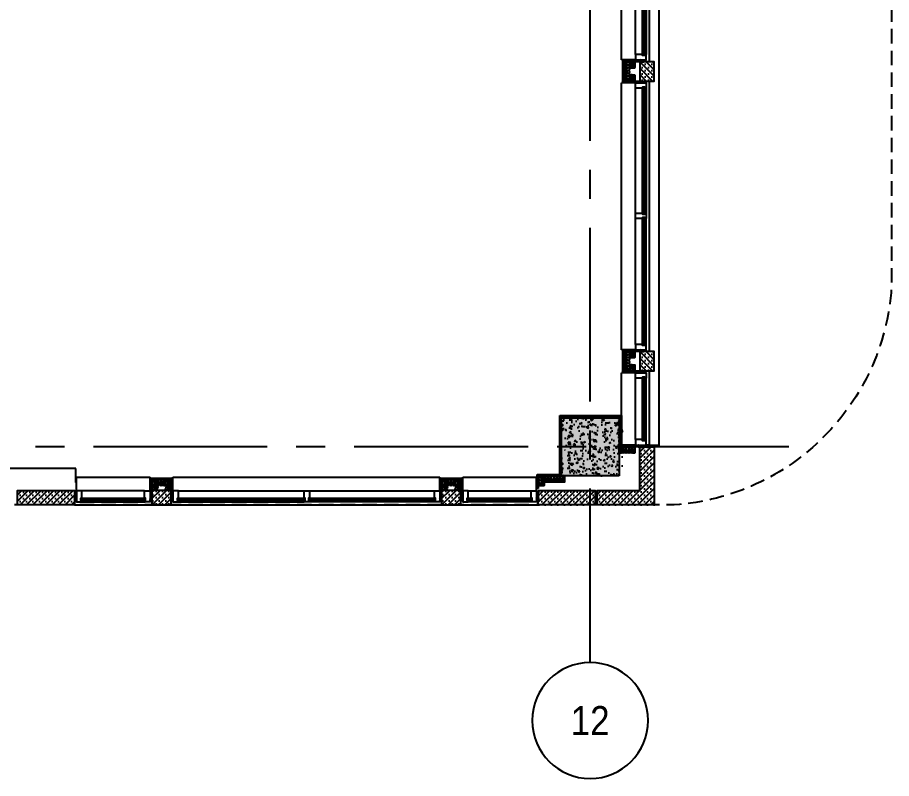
# Model space of a CAD drawing. Header units: inches. Extents: x 492 to 3438, y 475 to 1734.
# Drawn here: x 3076 to 3437.9, y 475.5 to 790.5 of the extents above; entities that cross this region are included whole.
import ezdxf
from ezdxf.enums import TextEntityAlignment as Align

# ---------------------------------------------------------------- set-up
doc = ezdxf.new("R2010")
doc.units = ezdxf.units.IN
doc.header["$LTSCALE"] = 96
doc.header["$MEASUREMENT"] = 0
doc.linetypes.add('CENTER2', pattern=[1.125, 0.75, -0.125, 0.125, -0.125])
doc.linetypes.add('HIDDEN4', pattern=[0.09375, 0.0625, -0.03125])
for name, color, linetype in [('A-Cols-Bldg', 235, 'Continuous'), ('A-Glaz-Exst', 53, 'Continuous'), ('A-GRID-IDEN', 1, 'Continuous'), ('A-GRID-LINE', 13, 'CENTER2'), ('A-Wall-Bldg', 235, 'Continuous'), ('A-Wall-Bldg-Belw', 235, 'HIDDEN4'), ('DDET-07', 7, 'Continuous'), ('DET-02', 5, 'Continuous'), ('DET-07', 7, 'Continuous'), ('DET-09', 33, 'Continuous'), ('DET-HATCH', 44, 'Continuous')]:
    doc.layers.add(name, color=color, linetype=linetype)
doc.styles.add('x-p_col_grid-6h$0$TITLE', font='', dxfattribs={"width": 0.9})
doc.styles.get('x-p_col_grid-6h$0$TITLE').set_extended_font_data('AvantGarde Bk BT')

# ---------------------------------------------------------------- blocks, each defined once
blk = doc.blocks.new('furring-hat-channel-.5 x 2.5')
at = {"layer": 'DET-07', "flags": 128}
blk.add_lwpolyline([(-2, 0, 0.267949), (-1.95, 0.03), (-1.73, 0.41, -0.267949), (-1.68, 0.44), (-0.82, 0.44, -0.267949), (-0.77, 0.41), (-0.55, 0.03, 0.267949), (-0.5, 0), (0, 0), (0, 0.06), (-0.46, 0.06, -0.267949), (-0.52, 0.09), (-0.73, 0.47, 0.267949), (-0.79, 0.5), (-1.71, 0.5, 0.267949), (-1.77, 0.47), (-1.98, 0.09, -0.267949), (-2.04, 0.06), (-2.5, 0.06), (-2.5, 0)], format="xyb", close=True, dxfattribs=at)
blk = doc.blocks.new('MTL_STD_2_1-2')
for p, q in [((0, 0.05), (0, 0.95)), ((0.05, 1), (0.31, 1)), ((2.45, 0), (0.05, 0)), ((0.31, 0.94), (0.06, 0.94)), ((0.06, 0.94), (0.06, 0.06)), ((0.06, 0.06), (2.44, 0.06)), ((0.31, 1), (0.31, 0.94)), ((2.19, 0.94), (2.19, 1)), ((2.19, 1), (2.45, 1)), ((2.44, 0.94), (2.19, 0.94)), ((2.44, 0.06), (2.44, 0.94)), ((2.5, 0.95), (2.5, 0.05))]:
    blk.add_line(p, q)
for centre, start, end in [((0.05, 0.95), 90, 180), ((0.05, 0.05), 180, 270), ((2.45, 0.95), 0, 90), ((2.45, 0.05), 270, 0)]:
    blk.add_arc(centre, 0.0469, start, end)
blk = doc.blocks.new('sealant-backer-rod-plan')
at = {"layer": 'DET-02'}
blk.add_arc((0, -1.5), 0.312, 23.4278, 156.5724, dxfattribs=at)
at = {"layer": 'DET-09'}
blk.add_circle((0, -0.5), 0.5, dxfattribs=at)
for radius, start, end in [(0.5, 14.3885, 165.6117), (0.438, 16.4988, 163.5014), (0.375, 19.3494, 160.6508)]:
    blk.add_arc((0, -1.5), radius, start, end, dxfattribs=at)
blk = doc.blocks.new('pier-a-12-hatch')
at = {"layer": 'A-Wall-Bldg'}
h = blk.add_hatch(dxfattribs=at)
h.set_pattern_fill('PRECAST', color=256, scale=20, style=0)
h.set_pattern_definition([(45, (-101.8807, 3032.0472), (-1.3258252, 1.3258252), []), (45, (-100.555, 3032.0472), (-1.3258252, 1.3258252), [0, -1.875])])
h.paths.add_polyline_path([(48, -6), (24.37, -6), (24.37, 0), (48, 0)])
h.paths.add_polyline_path([(6, -24), (0, -24), (0, 0), (23.62, 0), (23.62, -6), (17.62, -6), (6, -6)])
h = blk.add_hatch(dxfattribs=at)
h.set_pattern_fill('GYPBOARD', color=256, scale=0.2, style=0)
h.set_pattern_definition([(37.5, (189.58398, 0), (-0.01259867, 0.38536475), [0, -0.304, 0, -0.34, 0, -0.325]), (7.5, (189.584, 0), (0.3539553, 0.5644292), [0, -0.164, 0, -0.274, 0, -0.105]), (327.5, (189.338, 0), (0.6228284, 0.0011318), [0, -0.1, 0, -0.36, 0, -0.47]), (317.5, (189.338, 0), (0.6012253, 0.1755351), [0, -0.05, 0, -0.236, 0, -0.27])])
h.paths.add_polyline_path([(39.01, -12.5), (48.5, -12.5), (48.5, -6.75), (48, -6.75), (48, -8), (48, -11.05, -0.006138), (48, -11.05), (48, -12), (38.51, -12), (38.51, -36.5), (14.01, -36.5), (14.01, -24), (6.75, -24), (6.75, -24.5), (13.51, -24.5), (13.51, -37), (39.01, -37)])
h = blk.add_hatch(dxfattribs=at)
h.set_pattern_fill('CONCRETE', color=256, style=0)
h.set_pattern_definition([(50, (207.2125, 0), (7.1726, -0.62752), [0.75, -8.25]), (355, (207.2125, 0), (-1.3875, 7.52192), [0.6, -6.6]), (100.4514, (207.81, -0.052), (5.7851, 6.8944), [0.6374, -7.01142]), (46.184, (207.2125, 2), (10.6724, -1.6552), [1.125, -12.375]), (96.6356, (208.102, 1.862), (9.3466, 9.7412), [0.9561, -10.51713]), (351.184, (207.213, 2), (9.3466, 9.7412), [0.9, -9.9]), (21, (208.2125, 1.5), (5.96907, -4.02619), [0.75, -8.25]), (326, (208.2125, 1.5), (2.43315, 7.2515), [0.6, -6.6]), (71.4514, (208.71, 1.1645), (8.40223, 3.2253), [0.6374, -7.01142]), (37.5, (207.2125, 0), (0.1216, 3.32894), [0, -6.52, 0, -6.7, 0, -6.625]), (7.5, (207.2125, 0), (2.630695, 3.94412), [0, -3.82, 0, -6.37, 0, -2.525]), (327.5, (204.9825, 0), (5.338224, -0.22555), [0, -2.5, 0, -7.8, 0, -10.35]), (317.5, (203.9825, 0), (5.83186, 1.00105), [0, -3.25, 0, -5.18, 0, -7.35])])
h.paths.add_polyline_path([(38.51, -16.5), (38.11, -16.73, 0.267949), (38.07, -16.79), (38.07, -17.25), (38.01, -17.25), (38.01, -16.72), (38.42, -16.48, 0.267949), (38.45, -16.43), (38.45, -15.57, 0.267949), (38.42, -15.52), (38.01, -15.28), (38.01, -14.75), (38.07, -14.75), (38.07, -15.21, 0.267949), (38.11, -15.27), (38.51, -15.5), (38.51, -12), (37.5, -12), (37.06, -12), (14.51, -12), (14.51, -36), (38.51, -36), (38.51, -32.5), (38.11, -32.73, 0.267949), (38.07, -32.79), (38.07, -33.25), (38.01, -33.25), (38.01, -32.72), (38.42, -32.48, 0.267949), (38.45, -32.43), (38.45, -31.57, 0.267949), (38.42, -31.52), (38.01, -31.28), (38.01, -30.75), (38.07, -30.75), (38.07, -31.21, 0.267949), (38.11, -31.27), (38.51, -31.5)])
for p, q in [((48, -12), (48, -6.75)), ((48, -6.75), (48.5, -6.75)), ((48.5, -6.75), (48.5, -12.5)), ((44.55, -9.5), (37.96, -9.5)), ((45.5, -8.95), (45.5, -9.55)), ((37.96, -12), (38.51, -12)), ((38.51, -36.5), (38.51, -12)), ((38.51, -12), (48, -12)), ((48.5, -12.5), (39.01, -12.5)), ((39.01, -12.5), (39.01, -37)), ((8, -21.5), (13.56, -21.5)), ((6.75, -24.5), (6.75, -24)), ((6.75, -24), (14.01, -24)), ((13.51, -24.5), (6.75, -24.5)), ((13.51, -37), (13.51, -24.5)), ((14.01, -24), (14.01, -36.5)), ((39.01, -37), (13.51, -37)), ((14.01, -36.5), (38.51, -36.5))]:
    blk.add_line(p, q, dxfattribs=at)
at = {"layer": 'A-Wall-Bldg', "flags": 128}
for points in [[(6, -24), (0, -24), (0, 0), (23.62, 0), (23.62, -6), (17.62, -6), (17.62, -6), (6, -6)], [(48, -6), (24.37, -6), (24.37, -6), (24.37, -6), (24.37, 0), (48, 0)]]:
    blk.add_lwpolyline(points, close=True, dxfattribs=at)
at = {"layer": 'A-Wall-Bldg'}
for points in [[(45.5, -11.91, -0.314164), (45.19, -11.46), (45.55, -10.03, 1), (44.59, -10.03), (44.95, -11.46, -0.414214), (44.47, -11.94, -0.414214), (43.99, -11.46), (44.35, -10.03, 1), (43.39, -10.03), (43.75, -11.46, -0.414214), (43.27, -11.94, -0.414214), (42.79, -11.46), (43.15, -10.03, 1), (42.19, -10.03), (42.55, -11.46, -0.414214), (42.07, -11.94, -0.062848), (41.95, -11.96, -0.414214), (41.47, -11.48), (41.83, -10.04, 1), (40.87, -10.04), (41.23, -11.48, -0.414214), (40.76, -11.96, -0.414214), (40.28, -11.48), (40.64, -10.04, 1), (39.68, -10.04), (40.04, -11.48, -0.414214), (39.56, -11.96, -0.414214), (39.08, -11.48), (39.44, -10.04, 1), (38.48, -10.04), (38.84, -11.48, -0.414214), (38.36, -11.96, -0.414214), (37.88, -11.48), (38.24, -10.04, 1), (37.28, -10.04), (37.64, -11.48, -0.414214), (37.16, -11.96, -0.045981), (37.07, -11.95, -0.045981)], [(47.93, -12, 0.477299), (47.46, -11.42), (46.02, -11.78, -0.414214), (45.54, -11.3, -0.414214), (46.02, -10.82), (47.46, -11.18, 1), (47.46, -10.22), (46.02, -10.58, -0.414214), (45.54, -10.1, -0.414214), (46.02, -9.62), (47.46, -9.98, 1), (47.46, -9.02), (46.02, -9.38, -0.414214), (45.54, -8.91, -0.414214), (46.02, -8.43), (47.46, -8.79, 0.635364), (47.83, -8, 0.635364)]]:
    blk.add_lwpolyline(points, format="xyb", dxfattribs=at)
at = {"layer": 'A-Wall-Bldg', "elevation": 0}
blk.add_lwpolyline([(14.49, -23.91, -0.314164), (14.18, -23.46), (14.53, -22.03, 1), (13.58, -22.03), (13.94, -23.46, -0.414214), (13.46, -23.94, -0.414214), (12.98, -23.46), (13.34, -22.03, 1), (12.38, -22.03), (12.74, -23.46, -0.414214), (12.26, -23.94, -0.414214), (11.78, -23.46), (12.14, -22.03, 1), (11.18, -22.03), (11.54, -23.46, -0.414214), (11.06, -23.94, -0.062848), (10.94, -23.96, -0.414214), (10.46, -23.48), (10.82, -22.04, 1), (9.86, -22.04), (10.22, -23.48, -0.414214), (9.74, -23.96, -0.414214), (9.26, -23.48), (9.62, -22.04, 1), (8.67, -22.04), (9.03, -23.48, -0.414214), (8.55, -23.96, -0.414214), (8.07, -23.48), (8.43, -22.04, 0.382055), (8, -21.57, 0.382055)], format="xyb", dxfattribs=at)
at = {"layer": 'A-Wall-Bldg'}
for name, p, xscale, rotation in [('sealant-backer-rod-plan', (24, -1.36), -0.75, 180), ('MTL_STD_2_1-2', (37.01, -12), -1, 270), ('MTL_STD_2_1-2', (8, -24), -1, 270)]:
    blk.add_blockref(name, p, dxfattribs=dict(at, xscale=xscale, rotation=rotation))
for name, p, rotation in [('MTL_STD_2_1-2', (45.5, -12), 90), ('MTL_STD_2_1-2', (48, -8), 180), ('MTL_STD_2_1-2', (14.51, -24), 90), ('furring-hat-channel-.5 x 2.5', (16.26, -36), 180), ('furring-hat-channel-.5 x 2.5', (31.75, -36), 180)]:
    blk.add_blockref(name, p, dxfattribs=dict(at, rotation=rotation))
at = {"layer": 'A-Wall-Bldg', "xscale": -1}
blk.add_blockref('MTL_STD_2_1-2', (48, -12), dxfattribs=at)
at = {"layer": 'A-Wall-Bldg', "extrusion": (0, 0, -1), "zscale": -1, "rotation": 90}
for p in [(-38.01, -14.75), (-38.01, -30.75)]:
    blk.add_blockref('furring-hat-channel-.5 x 2.5', p, dxfattribs=at)
at = {"layer": 'A-Wall-Bldg', "extrusion": (0, 0, -1), "xscale": -1, "zscale": -1, "rotation": 270}
for p in [(-14.51, -24), (-14.51, -33.5)]:
    blk.add_blockref('furring-hat-channel-.5 x 2.5', p, dxfattribs=at)
blk = doc.blocks.new('ww-45t-top-bottom')
blk.add_lwpolyline([(0, 0), (0, -2.25), (-0.56, -2.25)])
blk.add_lwpolyline([(0, -2.25), (-0.56, -2.25), (-0.56, -1.81), (-1.56, -1.81), (-1.56, -2.25), (-4.5, -2.25), (-4.5, 0), (0, 0)], close=True)
blk = doc.blocks.new('ww-45t-mid')
at = {"flags": 128}
blk.add_lwpolyline([(-0.56, 0), (0, 0), (0, -2.25), (-0.56, -2.25), (-0.56, -1.81), (-1.56, -1.81), (-1.56, -2.25), (-4.5, -2.25), (-4.5, 0), (-1.56, 0), (-1.56, -0.44), (-0.56, -0.44)], close=True, dxfattribs=at)
blk.add_lwpolyline([(-0.56, 0), (0, 0), (0, -2.25), (-0.56, -2.25)], dxfattribs=at)
blk = doc.blocks.new('sealant-plan')
at = {"layer": 'DET-09'}
for radius, start, end in [(0.5, 194.3883, 345.6115), (0.438, 196.4986, 343.5012), (0.375, 199.3492, 340.6506), (0.312, 203.4276, 336.5722)]:
    blk.add_arc((0.48, 0.12), radius, start, end, dxfattribs=at)
blk = doc.blocks.new('sealant-backer-rod-blocking')
for p, q in [((-0.74, 4.62), (0.01, 4.62)), ((-0.74, 4.62), (0.01, 1.92)), ((-0.74, 1.92), (0.01, 4.62)), ((-0.74, 4.62), (-0.74, 1.92)), ((0.01, 4.62), (0.01, 1.92)), ((0.01, 1.92), (-0.74, 1.92))]:
    blk.add_line(p, q)
at = {"xscale": 0.75}
blk.add_blockref('sealant-plan', (-0.73, 5), dxfattribs=at)
at = {"xscale": 0.75, "yscale": 0.9000000000000057}
blk.add_blockref('sealant-backer-rod-plan', (-0.36, 1.92), dxfattribs=at)
blk = doc.blocks.new('wind-ext-doublebay-schemeb.1-06-08-flrs')
at = {"layer": 'A-Wall-Bldg'}
h = blk.add_hatch(dxfattribs=at)
h.set_pattern_fill('PRECAST', color=256, scale=20, angle=-90, style=0)
h.set_pattern_definition([(315, (1016.75, 3313.0316), (1.3258252, 1.3258252), []), (315, (1016.75, 3311.7058), (1.3258252, 1.3258252), [0, -1.875])])
h.paths.add_polyline_path([(0.57, -38.69), (0.57, -38.69), (0.57, -38.69), (2.54, -38.69), (2.54, -38.69), (2.54, -38.69), (2.75, -38.69), (2.75, -30.69), (-3.25, -30.69), (-3.25, -38.69)])
h = blk.add_hatch(dxfattribs=at)
h.set_pattern_fill('GYPBOARD', color=256, scale=0.2, angle=-90, style=0)
h.set_pattern_definition([(307.5, (1016.75, 3313.0316), (0.385364754, 0.012598672), [0, -0.304, 0, -0.34, 0, -0.325]), (277.5, (1016.75, 3313.0316), (0.56442921, -0.35395534), [0, -0.164, 0, -0.274, 0, -0.105]), (237.5, (1016.75, 3313.2776), (0.00113181, -0.622828372), [0, -0.1, 0, -0.36, 0, -0.47]), (227.5, (1016.75, 3313.2776), (0.17553511, -0.60122532), [0, -0.05, 0, -0.236, 0, -0.27])])
h.paths.add_polyline_path([(9.75, -30.19), (2.75, -30.19), (2.75, -30.69), (9.25, -30.69), (9.25, -38.69), (2.75, -38.69), (2.75, -39.19), (9.75, -39.19)])
h = blk.add_hatch(dxfattribs=at)
h.set_pattern_fill('PRECAST', color=256, scale=20, angle=-90, style=0)
h.set_pattern_definition([(315, (1016.75, 3193.0314), (1.3258252, 1.3258252), []), (315, (1016.75, 3191.7055), (1.3258252, 1.3258252), [0, -1.875])])
h.paths.add_polyline_path([(0.57, -158.69), (0.57, -158.69), (0.57, -158.69), (2.54, -158.69), (2.54, -158.69), (2.54, -158.69), (2.75, -158.69), (2.75, -150.69), (-3.25, -150.69), (-3.25, -158.69)])
h = blk.add_hatch(dxfattribs=at)
h.set_pattern_fill('GYPBOARD', color=256, scale=0.2, angle=-90, style=0)
h.set_pattern_definition([(307.5, (1016.75, 3193.03137), (0.385364754, 0.012598672), [0, -0.304, 0, -0.34, 0, -0.325]), (277.5, (1016.75, 3193.03137), (0.56442921, -0.35395534), [0, -0.164, 0, -0.274, 0, -0.105]), (237.5, (1016.75, 3193.27737), (0.00113181, -0.622828372), [0, -0.1, 0, -0.36, 0, -0.47]), (227.5, (1016.75, 3193.27737), (0.17553511, -0.60122532), [0, -0.05, 0, -0.236, 0, -0.27])])
h.paths.add_polyline_path([(2.75, -150.69), (9.25, -150.69), (9.25, -158.69), (2.75, -158.69), (2.75, -159.19), (9.75, -159.19), (9.75, -150.19), (2.75, -150.19)])
at = {"layer": 'A-Glaz-Exst'}
for p, q in [((-1.25, 0), (-1.25, -30.69)), ((-1.25, 0), (0, 0)), ((0.81, -1.82), (0.81, -28.13)), ((0.81, -2.07), (1.31, -2.07)), ((1.31, -1.82), (1.31, -28.13)), ((0.81, -27.88, 0), (1.31, -27.88, 0)), ((-1.25, -38.69), (-1.25, -150.69)), ((0, -41.69), (0, -93.75)), ((0.81, -41.26, 0), (0.81, -94.19)), ((1.31, -41.26, 0), (1.31, -94.19)), ((0.81, -93.94), (1.31, -93.94)), ((0, -147.69, 0), (0, -96)), ((0.56, -96, 0), (0.56, -148.13, 0)), ((0.81, -148.13), (0.81, -95.57)), ((0.81, -95.82), (1.31, -95.82)), ((1.31, -148.13), (1.31, -95.57)), ((1.56, -95.56), (1.56, -148.13)), ((0.81, -147.88, 0), (1.31, -147.88, 0)), ((-1.25, -158.69), (-1.25, -190.69)), ((0, -187.69), (0, -161.69)), ((0.56, -161.68), (0.56, -187.69)), ((0.81, -188.13), (0.81, -161.26)), ((0.81, -161.5), (1.31, -161.5)), ((1.31, -188.13), (1.31, -161.26)), ((1.56, -161.26), (1.56, -188.13)), ((0.81, -187.88), (1.31, -187.88))]:
    blk.add_line(p, q, dxfattribs=at)
at = {"layer": 'A-Glaz-Exst', "linetype": 'Continuous'}
for p, q in [((0, -2.25), (0, -27.87)), ((0.56, -1.82), (0.56, -27.76)), ((1.56, -1.82), (1.56, -28.13)), ((4.5, -2.25), (4.5, -27.69, 0)), ((0.56, -41.26, 0), (0.56, -93.75)), ((1.56, -41.26, 0), (1.56, -94.19)), ((4.5, -41.69, 0), (4.5, -93.75)), ((4.5, -96, 0), (4.5, -147.69, 0)), ((4.5, -161.69), (4.5, -187.69))]:
    blk.add_line(p, q, dxfattribs=at)
at = {"layer": 'A-Wall-Bldg'}
for p, q in [((4.5, 0), (10.26, 0)), ((4.5, -29.94), (10.26, -29.94)), ((4.5, -39.44), (10.26, -39.44)), ((4.5, -149.94, 0), (10.26, -149.94, 0)), ((4.5, -159.44, 0), (10.26, -159.44, 0)), ((10.26, -159.44), (10.26, -189.94)), ((4.5, -189.94), (10.26, -189.94))]:
    blk.add_line(p, q, dxfattribs=at)
at = {"layer": 'A-Wall-Bldg', "linetype": 'Continuous'}
for p, q in [((10.26, 0), (10.26, -29.94)), ((5.79, -33.19), (4.75, -33.19)), ((5.79, -36.19), (4.75, -36.19)), ((10.26, -39.44), (10.26, -149.94)), ((5.79, -153.19, 0), (4.75, -153.19, 0)), ((5.79, -156.19, 0), (4.75, -156.19, 0))]:
    blk.add_line(p, q, dxfattribs=at)
at = {"layer": 'A-Wall-Bldg', "linetype": 'Continuous', "flags": 128}
blk.add_lwpolyline([(-1.25, 0), (-5.25, 0), (-5.25, -190.69), (-3.25, -190.69)], dxfattribs=at)
at = {"layer": 'A-Wall-Bldg', "flags": 128}
blk.add_lwpolyline([(2.75, -30.69), (-3.25, -30.69), (-3.25, -38.69), (2.75, -38.69), (2.75, -30.69)], dxfattribs=at)
at = {"layer": 'A-Wall-Bldg', "elevation": 0, "flags": 128}
for points in [[(2.75, -39.19), (2.75, -38.69), (9.25, -38.69), (9.25, -30.69), (2.75, -30.69), (2.75, -30.19)], [(2.75, -30.19), (9.75, -30.19), (9.75, -39.19), (2.75, -39.19)], [(2.75, -150.69), (-3.25, -150.69), (-3.25, -158.69), (2.75, -158.69), (2.75, -150.69)], [(2.75, -159.19), (2.75, -158.69), (9.25, -158.69), (9.25, -150.69), (2.75, -150.69), (2.75, -150.19)], [(2.75, -150.19), (9.75, -150.19), (9.75, -159.19), (2.75, -159.19)]]:
    blk.add_lwpolyline(points, dxfattribs=at)
at = {"layer": 'A-Wall-Bldg', "elevation": 0}
for points in [[(4.75, -30.85, -0.182025), (5.07, -30.73, -0.414214), (5.55, -31.21), (5.19, -32.64, 1), (6.14, -32.64), (5.78, -31.21, -0.414214), (6.26, -30.73, -0.414214), (6.74, -31.21), (6.38, -32.64, 0.306638), (6.68, -33.09)], [(6.81, -30.75, 0.476748), (7.28, -31.33), (8.72, -30.97, -0.414214), (9.2, -31.45, -0.414214), (8.72, -31.93), (7.28, -31.57, 1), (7.28, -32.53), (8.72, -32.17, -0.414214), (9.2, -32.64, -0.414214), (8.72, -33.12), (7.28, -32.76, 1), (7.28, -33.72), (8.72, -33.36, -0.414214), (9.2, -33.84, -0.414214), (8.72, -34.32), (7.28, -33.96, 1), (7.28, -34.92), (8.72, -34.56, -0.414214), (9.2, -35.04, -0.414214), (8.72, -35.52), (7.28, -35.16, 1), (7.28, -36.12), (8.72, -35.76, -0.414214), (9.2, -36.24, -0.414214), (8.72, -36.72), (7.28, -36.36, 1), (7.28, -37.32), (8.72, -36.96, -0.414214), (9.2, -37.44, -0.414214), (8.72, -37.92), (7.28, -37.56, 1), (7.28, -38.51), (8.72, -38.16, -0.354346), (9.19, -38.54, -0.354346)], [(4.75, -36.35, -0.182025), (5.07, -36.23, -0.414214), (5.55, -36.71), (5.19, -38.15, 1), (6.14, -38.15), (5.78, -36.71, -0.414214), (6.26, -36.23, -0.414214), (6.74, -36.71), (6.38, -38.15, 0.306638), (6.68, -38.59)], [(4.75, -150.85, -0.182025), (5.07, -150.73, -0.414214), (5.55, -151.21), (5.19, -152.64, 1), (6.14, -152.64), (5.78, -151.21, -0.414214), (6.26, -150.73, -0.414214), (6.74, -151.21), (6.38, -152.64, 0.306638), (6.68, -153.09)], [(6.81, -150.75, 0.476748), (7.28, -151.33), (8.72, -150.97, -0.414214), (9.2, -151.45, -0.414214), (8.72, -151.93), (7.28, -151.57, 1), (7.28, -152.53), (8.72, -152.17, -0.414214), (9.2, -152.65, -0.414214), (8.72, -153.12), (7.28, -152.77, 1), (7.28, -153.72), (8.72, -153.36, -0.414214), (9.2, -153.84, -0.414214), (8.72, -154.32), (7.28, -153.96, 1), (7.28, -154.92), (8.72, -154.56, -0.414214), (9.2, -155.04, -0.414214), (8.72, -155.52), (7.28, -155.16, 1), (7.28, -156.12), (8.72, -155.76, -0.414214), (9.2, -156.24, -0.414214), (8.72, -156.72), (7.28, -156.36, 1), (7.28, -157.32), (8.72, -156.96, -0.414214), (9.2, -157.44, -0.414214), (8.72, -157.92), (7.28, -157.56, 1), (7.28, -158.51), (8.72, -158.16, -0.354346), (9.19, -158.54, -0.354346)], [(4.75, -156.35, -0.182025), (5.07, -156.23, -0.414214), (5.55, -156.71), (5.19, -158.15, 1), (6.14, -158.15), (5.78, -156.71, -0.414214), (6.26, -156.23, -0.414214), (6.74, -156.71), (6.38, -158.15, 0.306638), (6.68, -158.59)]]:
    blk.add_lwpolyline(points, format="xyb", dxfattribs=at)
at = {"layer": 'DDET-07'}
blk.add_line((0.81, -41.51, 0), (1.31, -41.51, 0), dxfattribs=at)
at = {"layer": 'A-Glaz-Exst', "linetype": 'Continuous', "xscale": -1}
for p in [(0, 0), (0, -39.44, 0), (0, -159.44)]:
    blk.add_blockref('ww-45t-top-bottom', p, dxfattribs=at)
at = {"layer": 'A-Glaz-Exst', "rotation": 270}
for p, yscale in [((0, 0.01), 0.7000000000000455), ((0, -30.67, 0), 0.5499999999999545), ((0, -150.67, 0), 0.5499999999999545), ((0, -159.42, 0), 0.5499999999999545), ((0, -190.67), 0.7000000000000455)]:
    blk.add_blockref('sealant-backer-rod-blocking', p, dxfattribs=dict(at, yscale=yscale))
at = {"layer": 'A-Glaz-Exst', "linetype": 'Continuous', "rotation": 180}
for name, p in [('ww-45t-top-bottom', (0, -29.94, 0)), ('ww-45t-mid', (0, -96)), ('ww-45t-top-bottom', (0, -149.94, 0)), ('ww-45t-top-bottom', (0, -189.94))]:
    blk.add_blockref(name, p, dxfattribs=at)
at = {"layer": 'A-Wall-Bldg'}
for p, rotation in [((4.75, -30.69), 270), ((9.25, -30.69), 180), ((4.75, -36.19), 270), ((4.75, -150.69, 0), 270), ((9.25, -150.69, 0), 180), ((4.75, -156.19, 0), 270)]:
    blk.add_blockref('MTL_STD_2_1-2', p, dxfattribs=dict(at, rotation=rotation))
at = {"layer": 'A-Wall-Bldg', "xscale": -1, "rotation": 90}
for p in [(6.75, -30.69, 0), (6.75, -36.19), (6.75, -150.69, 0), (6.75, -156.19, 0)]:
    blk.add_blockref('MTL_STD_2_1-2', p, dxfattribs=at)
at = {"layer": 'A-Wall-Bldg', "yscale": 0.5499999999999545, "rotation": 270}
blk.add_blockref('sealant-backer-rod-blocking', (0, -39.42), dxfattribs=at)
at = {"layer": 'A-Wall-Bldg', "xscale": -1}
for p in [(9.25, -38.69), (9.25, -158.69, 0)]:
    blk.add_blockref('MTL_STD_2_1-2', p, dxfattribs=at)
blk = doc.blocks.new('x-p_col_grid-6h$0$nb-col')
blk.add_hatch(color=256).paths.add_polyline_path([(0, 0), (24, 0), (24, 24), (0, 24)])
blk.add_lwpolyline([(0, 24), (24, 24), (24, 0), (0, 0)], close=True)
blk = doc.blocks.new('w-col12-11')
at = {"layer": 'A-Wall-Bldg'}
h = blk.add_hatch(dxfattribs=at)
h.set_pattern_fill('PRECAST', color=256, scale=20, angle=180, style=0)
h.set_pattern_definition([(225, (3383.7184, -1020), (1.3258252, -1.3258252), []), (225, (3382.3926, -1020), (1.3258252, -1.3258252), [0, -1.875])])
h.paths.add_polyline_path([(32, -3.82), (32, -3.82), (32, -3.82), (32, -5.79), (32, -5.79), (32, -5.79), (32, -6), (40, -6), (40, 0), (32, 0)])
h = blk.add_hatch(dxfattribs=at)
h.set_pattern_fill('PRECAST', color=256, scale=20, angle=180, style=0)
h.set_pattern_definition([(225, (3503.7184, -1020), (1.3258252, -1.3258252), []), (225, (3502.3926, -1020), (1.3258252, -1.3258252), [0, -1.875])])
h.paths.add_polyline_path([(152, -3.82), (152, -3.82), (152, -3.82), (152, -5.79), (152, -5.79), (152, -5.79), (152, -6), (160, -6), (160, 0), (152, 0)])
h = blk.add_hatch(dxfattribs=at)
h.set_pattern_fill('GYPBOARD', color=256, scale=0.2, angle=180, style=0)
h.set_pattern_definition([(217.5, (1872, -1613.71464), (0.01259867, -0.385364754), [0, -0.304, 0, -0.34, 0, -0.325]), (187.5, (1872, -1613.71464), (-0.35395534, -0.56442921), [0, -0.164, 0, -0.274, 0, -0.105]), (147.5, (1872.246, -1613.71464), (-0.622828372, -0.00113181), [0, -0.1, 0, -0.36, 0, -0.47]), (137.5, (1872.246, -1613.71464), (-0.60122532, -0.17553511), [0, -0.05, 0, -0.236, 0, -0.27])])
h.paths.add_polyline_path([(31.5, -10.99), (40.5, -10.99), (40.5, -3.98), (40, -3.98), (40, -10.49), (32, -10.49), (32, -3.98), (31.5, -3.98)])
h = blk.add_hatch(dxfattribs=at)
h.set_pattern_fill('GYPBOARD', color=256, scale=0.2, angle=180, style=0)
h.set_pattern_definition([(217.5, (1992, -1613.71464), (0.01259867, -0.385364754), [0, -0.304, 0, -0.34, 0, -0.325]), (187.5, (1992, -1613.71464), (-0.35395534, -0.56442921), [0, -0.164, 0, -0.274, 0, -0.105]), (147.5, (1992.246, -1613.71464), (-0.622828372, -0.00113181), [0, -0.1, 0, -0.36, 0, -0.47]), (137.5, (1992.246, -1613.71464), (-0.60122532, -0.17553511), [0, -0.05, 0, -0.236, 0, -0.27])])
h.paths.add_polyline_path([(151.5, -10.99), (160.5, -10.99), (160.5, -3.98), (160, -3.98), (160, -10.49), (152, -10.49), (152, -3.98), (151.5, -3.98)])
at = {"layer": 'A-Glaz-Exst'}
for p, q in [((2.56, -2.04), (29.43, -2.04)), ((2.56, -2.54), (29.43, -2.54)), ((29.43, -2.79), (2.56, -2.79)), ((2.81, -2.04), (2.81, -2.54)), ((3, -1.23), (29, -1.23)), ((29, -1.79), (3, -1.79)), ((29.18, -2.04), (29.18, -2.54)), ((94.69, -1.79, 0), (42.56, -1.79, 0)), ((42.56, -2.04), (95.13, -2.04)), ((42.56, -2.54), (95.13, -2.54)), ((94.69, -2.79), (42.56, -2.79)), ((42.81, -1.23, 0), (94.69, -1.23)), ((42.81, -2.04, 0), (42.81, -2.54, 0)), ((94.87, -2.04), (94.87, -2.54)), ((149.43, -2.04, 0), (96.49, -2.04)), ((149.43, -2.54, 0), (96.49, -2.54)), ((96.74, -2.04), (96.74, -2.54)), ((149, -1.23), (96.93, -1.23)), ((149.18, -2.04, 0), (149.18, -2.54, 0)), ((189.44, -2.04), (162.57, -2.04)), ((189.44, -2.54), (162.57, -2.54)), ((162.82, -2.04), (162.82, -2.54)), ((189.19, -2.04), (189.19, -2.54)), ((29, -5.73), (3, -5.73)), ((31.5, -3.98), (32, -3.98)), ((40, -3.98), (40.5, -3.98)), ((151.5, -3.98), (152, -3.98)), ((160, -3.98), (160.5, -3.98)), ((163, -5.73), (189, -5.73))]:
    blk.add_line(p, q, dxfattribs=at)
at = {"layer": 'A-Glaz-Exst', "linetype": 'Continuous'}
for p, q in [((149.43, -1.79, 0), (96.49, -1.79)), ((149.43, -2.79, 0), (96.93, -2.79)), ((189.44, -2.79), (162.57, -2.79)), ((189, -1.23), (162.81, -1.23)), ((189.44, -1.79), (162.94, -1.79)), ((94.69, -5.73), (43, -5.73)), ((149, -5.73, 0), (96.94, -5.73))]:
    blk.add_line(p, q, dxfattribs=at)
at = {"layer": 'A-Wall-Bldg'}
for p, q in [((32, 0.02), (0, 0.02)), ((152, 0.02), (40, 0.02)), ((192, 0.02), (160, 0.02)), ((0.75, -5.73), (0.75, -11.49)), ((31.25, -5.73), (31.25, -11.49)), ((31.5, -10.99), (31.5, -3.98)), ((32, -3.98), (32, -10.49)), ((40, -10.49), (40, -3.98)), ((40.5, -3.98), (40.5, -10.99)), ((40.75, -5.73), (40.75, -11.49)), ((151.25, -5.73), (151.25, -11.49)), ((151.5, -10.99), (151.5, -3.98)), ((152, -3.98), (152, -10.49)), ((160, -10.49), (160, -3.98)), ((160.5, -3.98), (160.5, -10.99)), ((160.75, -5.73), (160.75, -11.49)), ((191.25, -5.73), (191.25, -11.49)), ((32, -10.49), (40, -10.49)), ((152, -10.49), (160, -10.49)), ((31.25, -11.49), (0.75, -11.49, 0)), ((40.5, -10.99), (31.5, -10.99)), ((160.5, -10.99), (151.5, -10.99))]:
    blk.add_line(p, q, dxfattribs=at)
at = {"layer": 'A-Wall-Bldg', "linetype": 'Continuous'}
for p, q in [((34.5, -10.49), (34.5, -7.98, 0)), ((37.5, -10.49), (37.5, -7.98)), ((154.5, -10.49), (154.5, -7.98, 0)), ((157.5, -10.49), (157.5, -7.98)), ((151.25, -11.49), (40.75, -11.49, 0)), ((191.25, -11.49, 0), (160.75, -11.49, 0))]:
    blk.add_line(p, q, dxfattribs=at)
at = {"layer": 'A-Wall-Bldg', "flags": 128}
for points in [[(40, -6), (40, 0), (32, 0), (32, -6), (40, -6)], [(160, -6), (160, 0), (152, 0), (152, -6), (160, -6)]]:
    blk.add_lwpolyline(points, dxfattribs=at)
at = {"layer": 'A-Wall-Bldg', "elevation": 0}
for points in [[(32.01, -6, 0.438285), (32.49, -6.52), (33.93, -6.16, -0.414214), (34.4, -6.64)], [(34.38, -10.09, 0.33005), (33.93, -9.75), (32.49, -10.11, -1), (32.49, -9.15), (33.93, -9.51, 0.414214), (34.4, -9.03, 0.414214), (33.93, -8.55), (32.49, -8.91, -1), (32.49, -7.96), (33.93, -8.31, 0.414214), (34.4, -7.84, 0.414214), (33.93, -7.36), (32.49, -7.72, -1), (32.49, -6.76), (33.93, -7.12, 0.414214), (34.4, -6.64)], [(37.56, -6, 0.438285), (38.04, -6.52), (39.48, -6.16, -0.414214), (39.96, -6.64)], [(39.94, -10.09, 0.33005), (39.48, -9.75), (38.04, -10.11, -1), (38.04, -9.15), (39.48, -9.51, 0.414214), (39.96, -9.03, 0.414214), (39.48, -8.55), (38.04, -8.91, -1), (38.04, -7.96), (39.48, -8.31, 0.414214), (39.96, -7.84, 0.414214), (39.48, -7.36), (38.04, -7.72, -1), (38.04, -6.76), (39.48, -7.12, 0.414214), (39.96, -6.64)], [(152.01, -6, 0.438285), (152.49, -6.52), (153.93, -6.16, -0.414214), (154.4, -6.64)], [(154.38, -10.09, 0.33005), (153.93, -9.75), (152.49, -10.11, -1), (152.49, -9.15), (153.93, -9.51, 0.414214), (154.4, -9.03, 0.414214), (153.93, -8.55), (152.49, -8.91, -1), (152.49, -7.96), (153.93, -8.31, 0.414214), (154.4, -7.84, 0.414214), (153.93, -7.36), (152.49, -7.72, -1), (152.49, -6.76), (153.93, -7.12, 0.414214), (154.4, -6.64)], [(157.56, -6, 0.438285), (158.04, -6.52), (159.48, -6.16, -0.414214), (159.96, -6.64)], [(159.94, -10.09, 0.33005), (159.48, -9.75), (158.04, -10.11, -1), (158.04, -9.15), (159.48, -9.51, 0.414214), (159.96, -9.03, 0.414214), (159.48, -8.55), (158.04, -8.91, -1), (158.04, -7.96), (159.48, -8.31, 0.414214), (159.96, -7.84, 0.414214), (159.48, -7.36), (158.04, -7.72, -1), (158.04, -6.76), (159.48, -7.12, 0.414214), (159.96, -6.64)], [(37.5, -8.04, 0.449941), (36.96, -8.52), (37.32, -9.96, -0.414214), (36.84, -10.44, -0.414214), (36.36, -9.96), (36.72, -8.52, 1), (35.77, -8.52), (36.13, -9.96, -0.414214), (35.65, -10.44, -0.414214), (35.17, -9.96), (35.53, -8.52, 1), (34.57, -8.52), (34.93, -9.96, -0.382846), (34.5, -10.43, -0.382846)], [(157.5, -8.04, 0.449941), (156.96, -8.52), (157.32, -9.96, -0.414214), (156.84, -10.44, -0.414214), (156.36, -9.96), (156.72, -8.52, 1), (155.77, -8.52), (156.13, -9.96, -0.414214), (155.65, -10.44, -0.414214), (155.17, -9.96), (155.53, -8.52, 1), (154.57, -8.52), (154.93, -9.96, -0.382846), (154.5, -10.43, -0.382846)]]:
    blk.add_lwpolyline(points, format="xyb", dxfattribs=at)
at = {"layer": 'A-Glaz-Exst', "rotation": 180}
for p, yscale in [((0.01, -1.23), 0.7000000000000455), ((31.26, -1.23), 0.5499999999999545), ((40.01, -1.23), 0.5499999999999545), ((151.26, -1.23), 0.5499999999999545), ((160.01, -1.23), 0.5499999999999545), ((191.26, -1.23), 0.7000000000000455)]:
    blk.add_blockref('sealant-backer-rod-blocking', p, dxfattribs=dict(at, yscale=yscale))
at = {"layer": 'A-Glaz-Exst', "linetype": 'Continuous', "rotation": 90}
for name, p in [('ww-45t-top-bottom', (0.75, -1.23)), ('ww-45t-top-bottom', (40.75, -1.23)), ('ww-45t-mid', (94.69, -1.23)), ('ww-45t-top-bottom', (160.75, -1.23))]:
    blk.add_blockref(name, p, dxfattribs=at)
at = {"layer": 'A-Glaz-Exst', "linetype": 'Continuous', "xscale": -1, "rotation": 270}
for p in [(31.25, -1.23), (151.25, -1.23, 0), (191.25, -1.23)]:
    blk.add_blockref('ww-45t-top-bottom', p, dxfattribs=at)
at = {"layer": 'A-Wall-Bldg', "rotation": 180}
for p in [(34.5, -7.98), (40, -7.98), (154.5, -7.98), (160, -7.98)]:
    blk.add_blockref('MTL_STD_2_1-2', p, dxfattribs=at)
at = {"layer": 'A-Wall-Bldg', "xscale": -1}
for p in [(34.5, -10.49, 0), (40, -10.49), (154.5, -10.49, 0), (160, -10.49)]:
    blk.add_blockref('MTL_STD_2_1-2', p, dxfattribs=at)
blk = doc.blocks.new('x-p_col_grid-6h$0$tag-colbub')
at = {"linetype": 'Continuous'}
blk.add_circle((0, 0), 0.25, dxfattribs=at)
at = {"style": 'x-p_col_grid-6h$0$TITLE', "width": 0.9}
blk.add_attdef('COLNUM', text='', height=0.125, dxfattribs=at).set_placement((0, 0), align=Align.MIDDLE_CENTER)

msp = doc.modelspace()

# ---------------------------------------------------------------- hatches: boundary and pattern name
at = {"layer": 'A-Wall-Bldg'}
h = msp.add_hatch(dxfattribs=at)
h.set_pattern_fill('PRECAST', color=256, scale=20, angle=-180, style=0)
h.set_pattern_definition([(225, (3339.6062, 588.7569), (1.325825, -1.325825), []), (225, (3338.2804, 588.7569), (1.325825, -1.325825), [0, -1.875])])
h.paths.add_polyline_path([(3093.61, 594.76), (3099.61, 594.76), (3099.61, 588.76), (3075.98, 588.76), (3075.98, 594.76)])
at = {"layer": 'DET-HATCH'}
h = msp.add_hatch(dxfattribs=at)
h.set_pattern_fill('CONCRETE', color=256, angle=-180, style=0)
h.set_pattern_definition([(230, (3339.606, 588.757), (-7.1726, 0.6275), [0.75, -8.25]), (175, (3339.606, 588.757), (1.3875, -7.5219), [0.6, -6.6]), (280.451, (3339.0085, 588.809), (-5.7851, -6.8944), [0.6374, -7.0114]), (226.184, (3339.606, 586.757), (-10.6724, 1.6552), [1.125, -12.375]), (276.636, (3338.717, 586.895), (-9.3466, -9.7412), [0.9561, -10.5171]), (171.184, (3339.606, 586.757), (-9.3466, -9.7412), [0.9, -9.9]), (201, (3338.606, 587.257), (-5.9691, 4.0262), [0.75, -8.25]), (146, (3338.606, 587.257), (-2.4332, -7.2515), [0.6, -6.6]), (251.451, (3338.109, 587.5924), (-8.4022, -3.2253), [0.6374, -7.0114]), (217.5, (3339.6062, 588.757), (-0.1216, -3.32894), [0, -6.52, 0, -6.7, 0, -6.625]), (187.5, (3339.6062, 588.757), (-2.6307, -3.94412), [0, -3.82, 0, -6.37, 0, -2.525]), (147.5, (3341.8362, 588.757), (-5.33822, 0.22555), [0, -2.5, 0, -7.8, 0, -10.35]), (137.5, (3342.836, 588.757), (-5.83186, -1.00105), [0, -3.25, 0, -5.18, 0, -7.35])])
h.paths.add_polyline_path([(3302.61, 600.76), (3314.61, 600.76), (3314.61, 612.76), (3302.61, 612.76)])
h.paths.add_polyline_path([(3314.61, 600.76), (3326.61, 600.76), (3326.61, 612.76), (3314.61, 612.76)])
h.paths.add_polyline_path([(3314.61, 612.76), (3326.61, 612.76), (3326.61, 624.76), (3314.61, 624.76)])
h.paths.add_polyline_path([(3302.61, 612.76), (3314.61, 612.76), (3314.61, 624.76), (3302.61, 624.76)])

# ---------------------------------------------------------------- linework, layer by layer
at = {"layer": 'A-GRID-LINE'}
for p, q in [((3313.11, 523.47), (3313.11, 1657.77)), ((3395.41, 612.76), (540.03, 612.76))]:
    msp.add_line(p, q, dxfattribs=at)
at = {"layer": 'A-Wall-Bldg'}
for p, q in [((3100.1, 603.76, 0), (3015.59, 603.76, 0)), ((3100.1, 598.01), (3100.1, 603.76, 0))]:
    msp.add_line(p, q, dxfattribs=at)
at = {"layer": 'A-Wall-Bldg', "flags": 128}
msp.add_lwpolyline([(3093.61, 594.76), (3099.61, 594.76), (3099.61, 588.76), (3075.98, 588.76), (3075.98, 594.76), (3093.61, 594.76)], close=True, dxfattribs=at)
at = {"layer": 'A-Wall-Bldg-Belw', "flags": 128}
msp.add_lwpolyline([(579.61, 648.76), (579.61, 1637.62, -0.414214), (675.61, 1733.62), (3293.88, 1733.62, -0.414214), (3437.88, 1589.62), (3437.88, 678.76, -0.375161), (3347.88, 588.76), (639.61, 588.76, -0.414214)], format="xyb", close=True, dxfattribs=at)

# ---------------------------------------------------------------- block references
at = {"rotation": 180}
for name, p in [('wind-ext-doublebay-schemeb.1-06-08-flrs', (3336.36, 613.51)), ('pier-a-12-hatch', (3339.61, 588.76)), ('w-col12-11', (3291.61, 588.76))]:
    msp.add_blockref(name, p, dxfattribs=at)
at = {"layer": 'A-Cols-Bldg', "rotation": 180}
msp.add_blockref('x-p_col_grid-6h$0$nb-col', (3325.11, 624.76), dxfattribs=at)
at = {"layer": 'A-GRID-IDEN'}
ref = msp.add_blockref('x-p_col_grid-6h$0$tag-colbub', (3313.11, 499.47), dxfattribs=dict(at, xscale=-96, yscale=96, zscale=96, rotation=180))
ref.add_attrib('COLNUM', '12', dxfattribs={"layer": '0', "height": 12, "style": 'x-p_col_grid-6h$0$TITLE', "width": 0.9}).set_placement((3313.11, 499.47), align=Align.MIDDLE_CENTER)

doc.saveas('drawing.dxf')
